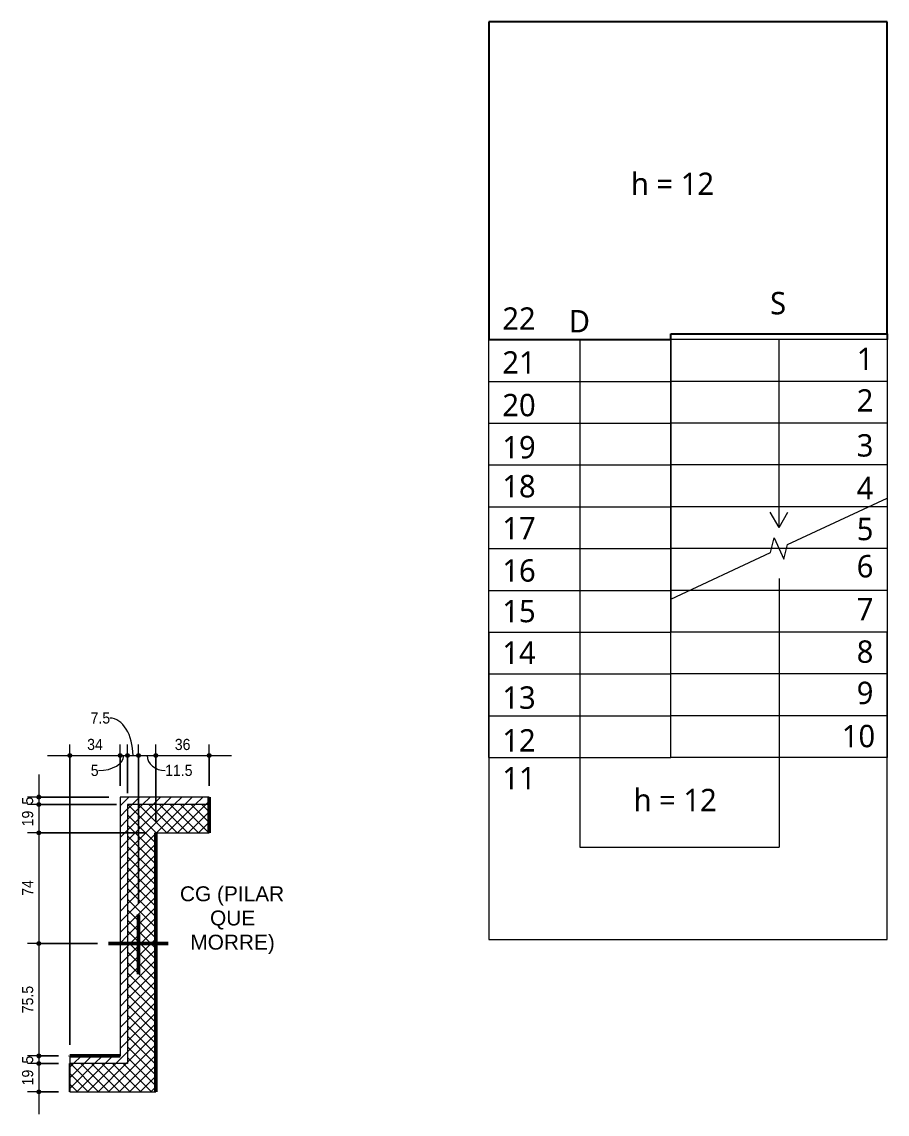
# Model space of a CAD drawing. Extents: x -1981 to 38708, y -3196 to 88064.
# Drawn here: x 21287 to 21868, y -931 to -199 of the extents above; entities that cross this region are included whole.
import ezdxf

# ---------------------------------------------------------------- set-up
doc = ezdxf.new("R2010")
doc.units = 0
doc.linetypes.add('Hidden', pattern=[0.714375, 0.47625, -0.238125])
doc.linetypes.add('Projeção', pattern=[0.396875, 0.238125, -0.15875])
for name, color, linetype, lineweight in [('A-ANNO-DIMS', 7, 'Continuous', 9), ('A-ANNO-DIMS-50', 7, 'Continuous', 9), ('A-DETL', 7, 'Hidden', 18), ('A-DETL-GENF', 7, 'Continuous', 18), ('A-DETL-MEDM', 7, 'Continuous', 50), ('A-FLOR', 7, 'Continuous', 25), ('G-ANNO-TEXT', 7, 'Continuous', 9), ('S-BEAM', 7, 'Continuous', 25), ('S-COLS', 7, 'Continuous', 25), ('S-STRS', 7, 'Continuous', 9), ('S-STRS-MBND', 7, 'Projeção', 18)]:
    doc.layers.add(name, color=color, linetype=linetype, lineweight=lineweight)
doc.styles.add('Arial_1', font='arial.ttf', dxfattribs={"width": 0.9, "height": 7.5})
doc.styles.add('Arial_3', font='arial.ttf', dxfattribs={"height": 10})
doc.styles.add('Gadugi_1', font='gadugi.ttf', dxfattribs={"height": 15})
doc.dimstyles.new('PED_1_5mm_ESQ_1', dxfattribs={"dimscale": 30.48, "dimtxt": 7.651945, "dimasz": 0.328084, "dimexe": 0.246063, "dimexo": 0.246063, "dimgap": 0.049213, "dimtad": 1, "dimdec": 1, "dimrnd": 0.5, "dimdsep": 46, "dimtxsty": 'Arial_1', "dimblk1": 'DOTSMALL', "dimblk2": 'DOTSMALL', "dimsah": 1, "dimcen": 0.09, "dimdle": 0.492126, "dimazin": 0, "dimtfac": 1, "dimtdec": 4, "dimtix": 1, "dimtmove": 1, "dimatfit": 3, "dimfxl": 1, "dimtvp": 1, "dimtolj": 1, "dimtzin": 0, "dimarcsym": 2})
doc.dimstyles.new('PED_1_5mm_ESQ_3', dxfattribs={"dimscale": 30.48, "dimtxt": 7.651945, "dimasz": 0.328084, "dimexe": 0.246063, "dimexo": 0.246063, "dimgap": 0.049213, "dimtad": 1, "dimdec": 1, "dimrnd": 0.5, "dimdsep": 46, "dimtxsty": 'Arial_1', "dimblk1": 'DOTSMALL', "dimblk2": 'DOTSMALL', "dimsah": 1, "dimcen": 0.09, "dimdle": 0.492126, "dimazin": 0, "dimtfac": 1, "dimtdec": 4, "dimtix": 1, "dimtmove": 0, "dimatfit": 3, "dimfxl": 1, "dimtvp": 1, "dimtolj": 1, "dimtzin": 0, "dimarcsym": 2})

# ---------------------------------------------------------------- blocks, each defined once
blk = doc.blocks.new('PED_COMPL_ESC_TRIANGULO_CIMA_R00_2019 - 01-3741802-DE D 001 - DETALHE ESCADA')
at = {"layer": 'S-BEAM'}
for p, q in [((-72.5, 0), (-72.5, 3.9)), ((-72.5, 3.9), (72.5, 3.9)), ((72.5, 3.9), (72.5, 0))]:
    blk.add_line(p, q, dxfattribs=at)
blk = doc.blocks.new('DIMBLOCK482-DT D 007 - DETALHE P24')
at = {"layer": 'A-ANNO-DIMS-50', "transparency": 16777216}
h = blk.add_hatch(color=256, dxfattribs=at)
edge = h.paths.add_edge_path(flags=0)
edge.add_arc((21298.83, -718.39), 1.25, 0, 360)
h = blk.add_hatch(color=256, dxfattribs=at)
edge = h.paths.add_edge_path(flags=0)
edge.add_arc((21298.83, -723.38), 1.25, 0, 360)
for p, q in [((21298.83, -703.39), (21298.83, -723.38)), ((21345.86, -718.39), (21291.33, -718.39)), ((21350.85, -723.38), (21291.33, -723.38)), ((21298.83, -718.39), (21345.86, -718.39)), ((21298.83, -723.38), (21350.85, -723.38))]:
    blk.add_line(p, q, dxfattribs=at)
for centre in [(21298.83, -718.39), (21298.83, -723.38)]:
    blk.add_circle(centre, 1.25, dxfattribs=at)
at = {"layer": 'A-ANNO-DIMS-50', "color": 0, "transparency": 16777216, "insert": (21287.59, -723.47), "char_height": 7.5, "width": 6.2157, "attachment_point": 1, "rotation": 90, "line_spacing_factor": 0.941778, "style": 'Arial_1'}
blk.add_mtext('5', dxfattribs=at)
blk = doc.blocks.new('_DotSmall')
at = {"color": 0, "linetype": 'ByBlock', "const_width": 0.5}
blk.add_lwpolyline([(-0.0625, 0, 1), (0.0625, 0, 1)], format="xyb", close=True, dxfattribs=at)
blk = doc.blocks.new('DIMBLOCK483-DT D 007 - DETALHE P24')
at = {"layer": 'A-ANNO-DIMS-50', "transparency": 16777216}
h = blk.add_hatch(color=256, dxfattribs=at)
edge = h.paths.add_edge_path(flags=0)
edge.add_arc((21298.83, -723.38), 1.25, 0, 360)
h = blk.add_hatch(color=256, dxfattribs=at)
edge = h.paths.add_edge_path(flags=0)
edge.add_arc((21298.83, -742.32), 1.25, 0, 360)
for p, q in [((21350.85, -723.38), (21291.33, -723.38)), ((21298.83, -723.38), (21298.83, -742.32)), ((21298.83, -723.38), (21350.85, -723.38)), ((21369.86, -742.32), (21291.33, -742.32)), ((21298.83, -742.32), (21369.86, -742.32))]:
    blk.add_line(p, q, dxfattribs=at)
for centre in [(21298.83, -723.38), (21298.83, -742.32)]:
    blk.add_circle(centre, 1.25, dxfattribs=at)
at = {"layer": 'A-ANNO-DIMS-50', "color": 0, "transparency": 16777216, "insert": (21287.59, -738.03), "char_height": 7.5, "width": 12.4315, "attachment_point": 1, "rotation": 90, "line_spacing_factor": 0.941778, "style": 'Arial_1'}
blk.add_mtext('19', dxfattribs=at)
blk = doc.blocks.new('DIMBLOCK484-DT D 007 - DETALHE P24')
at = {"layer": 'A-ANNO-DIMS-50', "transparency": 16777216}
h = blk.add_hatch(color=256, dxfattribs=at)
edge = h.paths.add_edge_path(flags=0)
edge.add_arc((21298.83, -742.32), 1.25, 0, 360)
h = blk.add_hatch(color=256, dxfattribs=at)
edge = h.paths.add_edge_path(flags=0)
edge.add_arc((21298.83, -816.51), 1.25, 0, 360)
for p, q in [((21369.86, -742.32), (21291.33, -742.32)), ((21298.83, -742.32), (21298.83, -816.51)), ((21298.83, -742.32), (21369.86, -742.32)), ((21338.2, -816.51), (21291.33, -816.51)), ((21298.83, -816.51), (21338.2, -816.51))]:
    blk.add_line(p, q, dxfattribs=at)
for centre in [(21298.83, -742.32), (21298.83, -816.51)]:
    blk.add_circle(centre, 1.25, dxfattribs=at)
at = {"layer": 'A-ANNO-DIMS-50', "color": 0, "transparency": 16777216, "insert": (21287.59, -784.59), "char_height": 7.5, "width": 12.4315, "attachment_point": 1, "rotation": 90, "line_spacing_factor": 0.941778, "style": 'Arial_1'}
blk.add_mtext('74', dxfattribs=at)
blk = doc.blocks.new('DIMBLOCK485-DT D 007 - DETALHE P24')
at = {"layer": 'A-ANNO-DIMS-50', "transparency": 16777216}
h = blk.add_hatch(color=256, dxfattribs=at)
edge = h.paths.add_edge_path(flags=0)
edge.add_arc((21298.83, -816.51), 1.25, 0, 360)
h = blk.add_hatch(color=256, dxfattribs=at)
edge = h.paths.add_edge_path(flags=0)
edge.add_arc((21298.83, -891.89), 1.25, 0, 360)
for p, q in [((21338.2, -816.51), (21291.33, -816.51)), ((21298.83, -816.51), (21298.83, -891.89)), ((21298.83, -816.51), (21338.2, -816.51)), ((21312.11, -891.89), (21291.33, -891.89)), ((21298.83, -891.89), (21312.11, -891.89))]:
    blk.add_line(p, q, dxfattribs=at)
for centre in [(21298.83, -816.51), (21298.83, -891.89)]:
    blk.add_circle(centre, 1.25, dxfattribs=at)
at = {"layer": 'A-ANNO-DIMS-50', "color": 0, "transparency": 16777216, "insert": (21287.59, -863.26), "char_height": 7.5, "width": 21.7551, "attachment_point": 1, "rotation": 90, "line_spacing_factor": 0.941778, "style": 'Arial_1'}
blk.add_mtext('75.5', dxfattribs=at)
blk = doc.blocks.new('DIMBLOCK486-DT D 007 - DETALHE P24')
at = {"layer": 'A-ANNO-DIMS-50', "transparency": 16777216}
h = blk.add_hatch(color=256, dxfattribs=at)
edge = h.paths.add_edge_path(flags=0)
edge.add_arc((21298.83, -891.89), 1.25, 0, 360)
h = blk.add_hatch(color=256, dxfattribs=at)
edge = h.paths.add_edge_path(flags=0)
edge.add_arc((21298.83, -896.95), 1.25, 0, 360)
for p, q in [((21312.11, -891.89), (21291.33, -891.89)), ((21298.83, -891.89), (21298.83, -896.95)), ((21298.83, -891.89), (21312.11, -891.89)), ((21312.1, -896.95), (21291.33, -896.95)), ((21298.83, -896.95), (21312.1, -896.95))]:
    blk.add_line(p, q, dxfattribs=at)
for centre in [(21298.83, -891.89), (21298.83, -896.95)]:
    blk.add_circle(centre, 1.25, dxfattribs=at)
at = {"layer": 'A-ANNO-DIMS-50', "color": 0, "transparency": 16777216, "insert": (21287.59, -897.01), "char_height": 7.5, "width": 6.2157, "attachment_point": 1, "rotation": 90, "line_spacing_factor": 0.941778, "style": 'Arial_1'}
blk.add_mtext('5', dxfattribs=at)
blk = doc.blocks.new('DIMBLOCK487-DT D 007 - DETALHE P24')
at = {"layer": 'A-ANNO-DIMS-50', "transparency": 16777216}
h = blk.add_hatch(color=256, dxfattribs=at)
edge = h.paths.add_edge_path(flags=0)
edge.add_arc((21298.83, -896.95), 1.25, 0, 360)
h = blk.add_hatch(color=256, dxfattribs=at)
edge = h.paths.add_edge_path(flags=0)
edge.add_arc((21298.83, -915.89), 1.25, 0, 360)
for p, q in [((21312.1, -896.95), (21291.33, -896.95)), ((21298.83, -896.95), (21298.83, -930.89)), ((21298.83, -896.95), (21312.1, -896.95)), ((21312.11, -915.89), (21291.33, -915.89)), ((21298.83, -915.89), (21312.11, -915.89))]:
    blk.add_line(p, q, dxfattribs=at)
for centre in [(21298.83, -896.95), (21298.83, -915.89)]:
    blk.add_circle(centre, 1.25, dxfattribs=at)
at = {"layer": 'A-ANNO-DIMS-50', "color": 0, "transparency": 16777216, "insert": (21287.59, -911.6), "char_height": 7.5, "width": 12.4315, "attachment_point": 1, "rotation": 90, "line_spacing_factor": 0.941778, "style": 'Arial_1'}
blk.add_mtext('19', dxfattribs=at)
blk = doc.blocks.new('DIMBLOCK488-DT D 007 - DETALHE P24')
at = {"layer": 'A-ANNO-DIMS-50', "transparency": 16777216}
h = blk.add_hatch(color=256, dxfattribs=at)
edge = h.paths.add_edge_path(flags=0)
edge.add_arc((21319.61, -690.62), 1.25, 0, 360)
h = blk.add_hatch(color=256, dxfattribs=at)
edge = h.paths.add_edge_path(flags=0)
edge.add_arc((21353.36, -690.62), 1.25, 0, 360)
for p, q in [((21319.61, -884.39), (21319.61, -683.12)), ((21353.36, -710.89), (21353.36, -683.12)), ((21304.61, -690.62), (21353.36, -690.62)), ((21319.61, -690.62), (21319.61, -884.39)), ((21353.36, -690.62), (21353.36, -710.89))]:
    blk.add_line(p, q, dxfattribs=at)
for centre in [(21319.61, -690.62), (21353.36, -690.62)]:
    blk.add_circle(centre, 1.25, dxfattribs=at)
at = {"layer": 'A-ANNO-DIMS-50', "color": 0, "transparency": 16777216, "insert": (21331.3, -679.39), "char_height": 7.5, "width": 12.4315, "attachment_point": 1, "line_spacing_factor": 0.941778, "style": 'Arial_1'}
blk.add_mtext('34', dxfattribs=at)
blk = doc.blocks.new('DIMBLOCK489-DT D 007 - DETALHE P24')
at = {"layer": 'A-ANNO-DIMS-50', "transparency": 16777216}
h = blk.add_hatch(color=256, dxfattribs=at)
edge = h.paths.add_edge_path(flags=0)
edge.add_arc((21353.36, -690.62), 1.25, 0, 360)
h = blk.add_hatch(color=256, dxfattribs=at)
edge = h.paths.add_edge_path(flags=0)
edge.add_arc((21358.35, -690.62), 1.25, 0, 360)
for p, q in [((21353.36, -710.89), (21353.36, -683.12)), ((21358.35, -715.88), (21358.35, -683.12)), ((21353.36, -690.62), (21358.35, -690.62)), ((21353.36, -690.62), (21353.36, -710.89)), ((21358.35, -690.62), (21358.35, -715.88))]:
    blk.add_line(p, q, dxfattribs=at)
for centre in [(21353.36, -690.62), (21358.35, -690.62)]:
    blk.add_circle(centre, 1.25, dxfattribs=at)
blk.add_ellipse((21338.9, -690.62), major_axis=(16.96, 0), ratio=0.589999, start_param=4.712389, end_param=6.283185, dxfattribs=at)
at = {"layer": 'A-ANNO-DIMS-50', "color": 0, "transparency": 16777216, "insert": (21333.72, -696.78), "char_height": 7.5, "width": 6.2157, "attachment_point": 1, "line_spacing_factor": 0.941778, "style": 'Arial_1'}
blk.add_mtext('5', dxfattribs=at)
blk = doc.blocks.new('DIMBLOCK490-DT D 007 - DETALHE P24')
at = {"layer": 'A-ANNO-DIMS-50', "transparency": 16777216}
h = blk.add_hatch(color=256, dxfattribs=at)
edge = h.paths.add_edge_path(flags=0)
edge.add_arc((21358.35, -690.62), 1.25, 0, 360)
h = blk.add_hatch(color=256, dxfattribs=at)
edge = h.paths.add_edge_path(flags=0)
edge.add_arc((21365.7, -690.62), 1.25, 0, 360)
for p, q in [((21358.35, -715.88), (21358.35, -683.12)), ((21365.7, -789.64), (21365.7, -683.12)), ((21358.35, -690.62), (21365.7, -690.62)), ((21358.35, -690.62), (21358.35, -715.88)), ((21365.7, -690.62), (21365.7, -789.64))]:
    blk.add_line(p, q, dxfattribs=at)
for centre in [(21358.35, -690.62), (21365.7, -690.62)]:
    blk.add_circle(centre, 1.25, dxfattribs=at)
blk.add_ellipse((21346.54, -690.62), major_axis=(0, 25.12), ratio=0.616413, start_param=4.712389, end_param=6.283185, dxfattribs=at)
at = {"layer": 'A-ANNO-DIMS-50', "color": 0, "transparency": 16777216, "insert": (21333.59, -661.65), "char_height": 7.5, "width": 15.5393, "attachment_point": 1, "line_spacing_factor": 0.941778, "style": 'Arial_1'}
blk.add_mtext('7.5', dxfattribs=at)
blk = doc.blocks.new('DIMBLOCK491-DT D 007 - DETALHE P24')
at = {"layer": 'A-ANNO-DIMS-50', "transparency": 16777216}
h = blk.add_hatch(color=256, dxfattribs=at)
edge = h.paths.add_edge_path(flags=0)
edge.add_arc((21365.7, -690.62), 1.25, 0, 360)
h = blk.add_hatch(color=256, dxfattribs=at)
edge = h.paths.add_edge_path(flags=0)
edge.add_arc((21377.36, -690.62), 1.25, 0, 360)
for p, q in [((21365.7, -789.64), (21365.7, -683.12)), ((21377.36, -734.82), (21377.36, -683.12)), ((21365.7, -690.62), (21377.36, -690.62)), ((21365.7, -690.62), (21365.7, -789.64)), ((21377.36, -690.62), (21377.36, -734.82))]:
    blk.add_line(p, q, dxfattribs=at)
for centre in [(21365.7, -690.62), (21377.36, -690.62)]:
    blk.add_circle(centre, 1.25, dxfattribs=at)
blk.add_ellipse((21383.57, -690.62), major_axis=(12.05, 0), ratio=0.830466, start_param=3.141593, end_param=4.712389, dxfattribs=at)
at = {"layer": 'A-ANNO-DIMS-50', "color": 0, "transparency": 16777216, "insert": (21383.57, -696.78), "char_height": 7.5, "width": 21.7551, "attachment_point": 1, "line_spacing_factor": 0.941778, "style": 'Arial_1'}
blk.add_mtext('11.5', dxfattribs=at)
blk = doc.blocks.new('DIMBLOCK492-DT D 007 - DETALHE P24')
at = {"layer": 'A-ANNO-DIMS-50', "transparency": 16777216}
h = blk.add_hatch(color=256, dxfattribs=at)
edge = h.paths.add_edge_path(flags=0)
edge.add_arc((21377.36, -690.62), 1.25, 0, 360)
h = blk.add_hatch(color=256, dxfattribs=at)
edge = h.paths.add_edge_path(flags=0)
edge.add_arc((21413.11, -690.62), 1.25, 0, 360)
for p, q in [((21377.36, -734.82), (21377.36, -683.12)), ((21413.11, -710.89), (21413.11, -683.12)), ((21377.36, -690.62), (21428.11, -690.62)), ((21377.36, -690.62), (21377.36, -734.82)), ((21413.11, -690.62), (21413.11, -710.89))]:
    blk.add_line(p, q, dxfattribs=at)
for centre in [(21377.36, -690.62), (21413.11, -690.62)]:
    blk.add_circle(centre, 1.25, dxfattribs=at)
at = {"layer": 'A-ANNO-DIMS-50', "color": 0, "transparency": 16777216, "insert": (21390.05, -679.39), "char_height": 7.5, "width": 12.4315, "attachment_point": 1, "line_spacing_factor": 0.941778, "style": 'Arial_1'}
blk.add_mtext('36', dxfattribs=at)

msp = doc.modelspace()

# ---------------------------------------------------------------- hatches: boundary and pattern name
at = {"layer": 'A-DETL-GENF', "true_color": 0x808080}
h = msp.add_hatch(dxfattribs=at)
h.set_pattern_fill('FP_1', color=8, style=0, pattern_type=2)
h.set_pattern_definition([(45, (20387.7005, 0), (-3.535534, 3.535534), [])])
h.paths.add_polyline_path([(21319.61, -915.95), (21377.36, -915.95), (21377.35, -915.95), (21319.61, -915.94), (21319.61, -915.95)], flags=0)
h.paths.add_polyline_path([(21319.61, -915.89), (21319.61, -896.95), (21358.35, -896.94), (21358.37, -723.38), (21413.1, -723.38), (21413.1, -718.39), (21353.36, -718.39), (21353.36, -891.95), (21319.6, -891.95), (21319.6, -896.95)], flags=0)
at = {"layer": 'A-DETL-GENF', "true_color": 0x0000ff}
h = msp.add_hatch(dxfattribs=at)
h.set_pattern_fill('FP_2', color=5, style=0, pattern_type=2)
h.set_pattern_definition([(45, (20387.7005, 0), (-3.535534, 3.535534), []), (135, (20387.7005, 0), (-3.535534, -3.535534), [])])
h.paths.add_polyline_path([(21377.35, -915.95), (21377.36, -742.38), (21413.1, -742.38), (21413.1, -723.38), (21358.35, -723.38), (21358.35, -896.95), (21319.61, -896.95), (21319.61, -915.89), (21358.35, -915.93)], flags=0)
at = {"layer": 'S-COLS', "true_color": 0x808080}
h = msp.add_hatch(color=8, dxfattribs=at)
h.paths.add_polyline_path([(21353.36, -891.95), (21353.36, -891.89), (21319.61, -891.89), (21319.61, -891.95), (21353.27, -891.95)], flags=0)
h.paths.add_polyline_path([(21413.1, -742.32), (21413.11, -742.32), (21413.1, -723.38)], flags=0)

# ---------------------------------------------------------------- linework, layer by layer
at = {"layer": 'A-DETL', "linetype": 'Continuous'}
for p, q in [((21661.68, -411.88), (21661.68, -751.88)), ((21795.17, -537.88), (21795.17, -411.88)), ((21795.17, -537.88), (21789.17, -527.49)), ((21795.17, -537.88), (21801.17, -527.49)), ((21795.17, -571.88), (21795.17, -751.88)), ((21413.1, -718.39), (21353.36, -718.39)), ((21353.36, -718.39), (21353.36, -891.95)), ((21413.1, -723.38), (21358.35, -723.38)), ((21358.35, -723.38), (21358.35, -896.95)), ((21413.1, -723.38), (21413.1, -718.39)), ((21413.1, -742.38), (21413.1, -723.38)), ((21377.36, -915.95), (21377.35, -742.38)), ((21377.35, -915.95), (21377.35, -742.38)), ((21377.35, -742.38), (21413.1, -742.38)), ((21661.68, -751.88), (21795.17, -751.88)), ((21353.36, -891.95), (21319.6, -891.95)), ((21319.6, -891.95), (21319.61, -915.95)), ((21358.35, -896.95), (21319.61, -896.95)), ((21319.61, -896.95), (21319.61, -915.89)), ((21319.61, -915.89), (21377.35, -915.95)), ((21319.61, -915.95), (21377.36, -915.95))]:
    msp.add_line(p, q, dxfattribs=at)
at = {"layer": 'A-DETL-MEDM'}
for q in [(21365.7, -797.14), (21345.7, -816.51), (21385.7, -816.51), (21365.7, -837.14)]:
    msp.add_line((21365.7, -816.51), q, dxfattribs=at)
at = {"layer": 'A-FLOR'}
for p, q in [((21867.68, -198.93), (21600.68, -198.93)), ((21600.68, -198.93), (21600.68, -411.88)), ((21867.68, -407.98), (21867.68, -198.93)), ((21600.68, -411.88), (21722.67, -411.88))]:
    msp.add_line(p, q, dxfattribs=at)
at = {"layer": 'S-COLS', "lineweight": 50}
for p, q in [((21413.11, -718.39), (21413.11, -742.32)), ((21377.36, -742.37), (21377.36, -915.89)), ((21319.61, -891.95), (21319.61, -891.89)), ((21319.61, -891.89), (21353.36, -891.89))]:
    msp.add_line(p, q, dxfattribs=at)
at = {"layer": 'S-COLS'}
msp.add_line((21319.6, -915.95), (21319.6, -896.95), dxfattribs=at)
at = {"layer": 'S-STRS', "lineweight": 18}
for p, q in [((21600.69, -411.88), (21722.67, -411.88)), ((21600.69, -439.88), (21600.69, -411.88)), ((21867.68, -411.88), (21722.67, -411.88)), ((21722.67, -411.88), (21722.67, -439.88)), ((21867.68, -411.88), (21867.68, -439.88)), ((21600.69, -467.88), (21600.69, -439.88)), ((21600.69, -439.88), (21722.67, -439.88)), ((21722.67, -439.88), (21722.67, -467.88)), ((21867.68, -439.88), (21722.67, -439.88)), ((21867.68, -439.88), (21867.68, -467.88)), ((21600.69, -495.88), (21600.69, -467.88)), ((21600.69, -467.88), (21722.67, -467.88)), ((21722.67, -467.88), (21722.67, -495.88)), ((21867.68, -467.88), (21722.67, -467.88)), ((21867.68, -467.88), (21867.68, -495.88)), ((21600.69, -523.88), (21600.69, -495.88)), ((21600.69, -495.88), (21722.67, -495.88)), ((21722.67, -495.88), (21722.67, -523.88)), ((21867.68, -495.88), (21722.67, -495.88)), ((21867.68, -495.88), (21867.68, -518.07)), ((21867.68, -518.07), (21867.68, -523.88)), ((21600.69, -551.88), (21600.69, -523.88)), ((21600.69, -523.88), (21722.67, -523.88)), ((21722.67, -523.88), (21722.67, -551.88)), ((21855.22, -523.88), (21722.67, -523.88)), ((21867.68, -523.88), (21855.22, -523.88)), ((21867.68, -523.88), (21867.68, -551.88)), ((21600.69, -579.88), (21600.69, -551.88)), ((21600.69, -551.88), (21722.67, -551.88)), ((21722.67, -551.88), (21722.67, -579.88)), ((21790.15, -551.88), (21722.67, -551.88)), ((21795.17, -551.88), (21790.15, -551.88)), ((21800.19, -551.88), (21795.17, -551.88)), ((21867.68, -551.88), (21800.19, -551.88)), ((21867.68, -551.88), (21867.68, -579.88)), ((21600.69, -607.88), (21600.69, -579.88)), ((21600.69, -579.88), (21722.67, -579.88)), ((21722.67, -579.88), (21722.67, -585.69)), ((21735.13, -579.88), (21722.67, -579.88)), ((21867.68, -579.88), (21735.13, -579.88)), ((21867.68, -579.88), (21867.68, -607.88)), ((21722.67, -607.88), (21722.67, -585.69)), ((21600.69, -635.88), (21600.69, -607.88)), ((21600.69, -607.88), (21722.67, -607.88)), ((21722.67, -635.88), (21722.67, -607.88)), ((21867.68, -607.88), (21722.67, -607.88)), ((21867.68, -607.88), (21867.68, -635.88)), ((21600.69, -663.88), (21600.69, -635.88)), ((21600.69, -635.88), (21722.67, -635.88)), ((21722.67, -663.88), (21722.67, -635.88)), ((21867.68, -635.88), (21722.67, -635.88)), ((21867.68, -635.88), (21867.68, -663.88)), ((21600.69, -691.88), (21600.69, -663.88)), ((21600.69, -663.88), (21722.67, -663.88)), ((21722.67, -691.88), (21722.67, -663.88)), ((21867.68, -663.88), (21722.67, -663.88)), ((21867.68, -663.88), (21867.68, -691.88)), ((21600.69, -691.88), (21600.69, -813.83)), ((21600.69, -691.88), (21722.67, -691.88)), ((21867.68, -691.88), (21722.67, -691.88)), ((21867.68, -813.83), (21867.68, -691.88)), ((21600.69, -813.83), (21867.68, -813.83))]:
    msp.add_line(p, q, dxfattribs=at)
at = {"layer": 'S-STRS', "linetype": 'Projeção', "lineweight": 18}
for p, q in [((21867.68, -411.88), (21722.67, -411.88)), ((21600.69, -439.88), (21722.67, -439.88)), ((21867.68, -439.88), (21722.67, -439.88)), ((21600.69, -467.88), (21722.67, -467.88)), ((21867.68, -467.88), (21722.67, -467.88)), ((21600.69, -495.88), (21722.67, -495.88)), ((21867.68, -495.88), (21722.67, -495.88)), ((21600.69, -523.88), (21722.67, -523.88)), ((21855.22, -523.88), (21722.67, -523.88)), ((21867.68, -523.88), (21855.22, -523.88)), ((21600.69, -551.88), (21722.67, -551.88)), ((21790.15, -551.88), (21722.67, -551.88)), ((21795.17, -551.88), (21790.15, -551.88)), ((21800.19, -551.88), (21795.17, -551.88)), ((21867.68, -551.88), (21800.19, -551.88)), ((21600.69, -579.88), (21722.67, -579.88)), ((21735.13, -579.88), (21722.67, -579.88)), ((21867.68, -579.88), (21735.13, -579.88)), ((21600.69, -607.88), (21722.67, -607.88)), ((21867.68, -607.88), (21722.67, -607.88)), ((21600.69, -635.88), (21722.67, -635.88)), ((21867.68, -635.88), (21722.67, -635.88)), ((21600.69, -663.88), (21722.67, -663.88)), ((21867.68, -663.88), (21722.67, -663.88)), ((21600.69, -691.88), (21722.67, -691.88)), ((21867.68, -691.88), (21722.67, -691.88))]:
    msp.add_line(p, q, dxfattribs=at)
at = {"layer": 'S-STRS-MBND'}
for p, q in [((21600.68, -411.88), (21722.67, -411.88)), ((21600.68, -607.88), (21600.68, -411.88)), ((21722.67, -607.88), (21722.67, -411.88)), ((21600.68, -439.88), (21722.67, -439.88)), ((21600.68, -439.88), (21722.67, -439.88)), ((21600.68, -467.88), (21722.67, -467.88)), ((21600.68, -467.88), (21722.67, -467.88)), ((21600.68, -495.88), (21722.67, -495.88)), ((21600.68, -495.88), (21722.67, -495.88)), ((21867.68, -518.07), (21867.68, -607.88)), ((21600.68, -523.88), (21722.67, -523.88)), ((21600.68, -523.88), (21722.67, -523.88)), ((21867.68, -523.88), (21855.22, -523.88)), ((21867.68, -523.88), (21855.22, -523.88)), ((21600.68, -551.88), (21722.67, -551.88)), ((21600.68, -551.88), (21722.67, -551.88)), ((21795.17, -551.88), (21790.15, -551.88)), ((21795.17, -551.88), (21790.15, -551.88)), ((21867.68, -551.88), (21800.19, -551.88)), ((21867.68, -551.88), (21800.19, -551.88)), ((21600.68, -579.88), (21722.67, -579.88)), ((21600.68, -579.88), (21722.67, -579.88)), ((21867.68, -579.88), (21735.13, -579.88)), ((21867.68, -579.88), (21735.13, -579.88)), ((21722.67, -585.69), (21722.67, -607.88)), ((21600.68, -607.88), (21600.68, -731.83)), ((21600.68, -607.88), (21722.67, -607.88)), ((21600.68, -607.88), (21722.67, -607.88)), ((21867.68, -607.88), (21722.67, -607.88)), ((21867.68, -607.88), (21722.67, -607.88)), ((21867.68, -731.83), (21867.68, -607.88))]:
    msp.add_line(p, q, dxfattribs=at)
at = {"layer": 'S-STRS-MBND', "linetype": 'Continuous'}
for p, q in [((21800.84, -549.24), (21867.68, -518.07)), ((21789.51, -554.52), (21791.87, -544.8)), ((21791.87, -544.8), (21798.47, -558.96)), ((21722.67, -585.69), (21789.51, -554.52)), ((21798.47, -558.96), (21800.84, -549.24))]:
    msp.add_line(p, q, dxfattribs=at)

# ---------------------------------------------------------------- block references
at = {"layer": 'S-BEAM'}
msp.add_blockref('PED_COMPL_ESC_TRIANGULO_CIMA_R00_2019 - 01-3741802-DE D 001 - DETALHE ESCADA', (21795.17, -411.88), dxfattribs=at)

# ---------------------------------------------------------------- texts
at = {"layer": 'G-ANNO-TEXT', "attachment_point": 1}
for s, insert, char_height, width, style in [('h = 12', (21695.88, -299.96), 15, 74.5569, 'Gadugi_1'), ('S', (21789.16, -379.93), 15, 13.6287, 'Gadugi_1'), ('22', (21609.65, -390.26), 15, 28.0591, 'Gadugi_1'), ('D', (21654.19, -392.07), 15, 18.038, 'Gadugi_1'), ('21', (21609.65, -419.68), 15, 28.0591, 'Gadugi_1'), ('1', (21847.27, -417.26), 15, 14.0295, 'Gadugi_1'), ('2', (21847.27, -445.13), 15, 14.0295, 'Gadugi_1'), ('20', (21609.65, -448.23), 15, 28.0591, 'Gadugi_1'), ('3', (21847.27, -475.23), 15, 14.0295, 'Gadugi_1'), ('19', (21609.65, -476.44), 15, 28.0591, 'Gadugi_1'), ('18', (21609.65, -502.57), 15, 28.0591, 'Gadugi_1'), ('4', (21847.27, -503.9), 15, 14.0295, 'Gadugi_1'), ('17', (21609.65, -530.68), 15, 28.0591, 'Gadugi_1'), ('5', (21847.27, -531.29), 15, 14.0295, 'Gadugi_1'), ('6', (21847.27, -556.22), 15, 14.0295, 'Gadugi_1'), ('16', (21609.65, -559.07), 15, 28.0591, 'Gadugi_1'), ('7', (21847.27, -584.95), 15, 14.0295, 'Gadugi_1'), ('15', (21609.65, -586.26), 15, 28.0591, 'Gadugi_1'), ('14', (21609.65, -614.13), 15, 28.0591, 'Gadugi_1'), ('8', (21847.27, -613.45), 15, 14.0295, 'Gadugi_1'), ('13', (21609.65, -644.23), 15, 28.0591, 'Gadugi_1'), ('9', (21847.27, -641.09), 15, 14.0295, 'Gadugi_1'), ('12', (21609.65, -672.9), 15, 28.0591, 'Gadugi_1'), ('10', (21837.27, -670.02), 15, 28.0591, 'Gadugi_1'), ('11', (21609.65, -698.22), 15, 28.0591, 'Gadugi_1'), ('h = 12', (21697.67, -712.88), 15, 74.5569, 'Gadugi_1'), ('CG (PILAR ', (21393.5, -778.22), 10, 90.9915, 'Arial_3'), ('QUE ', (21413.68, -794.43), 10, 42.0886, 'Arial_3'), ('MORRE)', (21400.45, -810.64), 10, 69.346, 'Arial_3')]:
    msp.add_mtext(s, dxfattribs=dict(at, insert=insert, char_height=char_height, width=width, style=style))

# ---------------------------------------------------------------- dimensions: what is measured, and where the dimension line sits
at = {"layer": 'A-ANNO-DIMS'}
for base, p1, p2, override, picture, middle in [((21365.6969, -690.6229), (21358.3468, -723.3793), (21365.6969, -797.1352), {"dimpost": '<>', "dimfxl": 74.121173}, 'DIMBLOCK490-DT D 007 - DETALHE P24', (21341.3577, -666.6522)), ((21358.35, -690.62), (21353.36, -718.39), (21358.35, -723.38), {"dimpost": '<>', "dimfxl": 7.059013}, 'DIMBLOCK489-DT D 007 - DETALHE P24', (21336.83, -701.78)), ((21377.36, -690.62), (21365.7, -797.14), (21377.36, -742.32), {"dimpost": '<>', "dimfxl": 56.045214}, 'DIMBLOCK491-DT D 007 - DETALHE P24', (21394.45, -701.78))]:
    dim = msp.add_linear_dim(base=base, p1=p1, p2=p2, dimstyle='PED_1_5mm_ESQ_1', override=override, dxfattribs=at)
    dim.commit()
    dim.dimension.update_dxf_attribs({"geometry": picture, "text_midpoint": middle, "dimtype": 160})
for base, p1, p2, override, picture, middle in [((21353.35805, -690.62292), (21319.60804, -891.8852), (21353.35805, -718.38517), {"dimpost": '<>', "dimfxl": 176.752149}, 'DIMBLOCK488-DT D 007 - DETALHE P24', (21336.48304, -685.29107)), ((21413.10804934, -690.62292081), (21377.35804934, -742.3165337), (21413.10804934, -718.38516887), {"dimpost": '<>', "dimfxl": 43.020608}, 'DIMBLOCK492-DT D 007 - DETALHE P24', (21395.23304934, -685.2910654))]:
    dim = msp.add_linear_dim(base=base, p1=p1, p2=p2, dimstyle='PED_1_5mm_ESQ_3', override=override, dxfattribs=at)
    dim.commit()
    dim.dimension.update_dxf_attribs({"geometry": picture, "text_midpoint": middle})
for base, p1, p2, override, picture, middle in [((21298.83, -723.38), (21353.36, -718.39), (21358.35, -723.38), {"dimpost": '<>', "dimfxl": 7.059013}, 'DIMBLOCK482-DT D 007 - DETALHE P24', (21293.52, -720.88)), ((21298.83, -742.32), (21358.35, -723.38), (21377.36, -742.32), {"dimpost": '<>', "dimfxl": 26.833632}, 'DIMBLOCK483-DT D 007 - DETALHE P24', (21293.5, -732.85)), ((21298.83, -816.51), (21377.36, -742.32), (21345.7, -816.51), {"dimpost": '<>', "dimfxl": 80.670048}, 'DIMBLOCK484-DT D 007 - DETALHE P24', (21293.58, -779.42)), ((21298.83, -891.89), (21345.7, -816.51), (21319.61, -891.89), {"dimpost": '<>', "dimfxl": 79.758897}, 'DIMBLOCK485-DT D 007 - DETALHE P24', (21293.52, -854.2)), ((21298.83, -896.95), (21319.61, -891.89), (21319.6, -896.95), {"dimpost": '<>', "dimfxl": 5.062818}, 'DIMBLOCK486-DT D 007 - DETALHE P24', (21293.52, -894.42)), ((21298.83, -915.89), (21319.6, -896.95), (21319.61, -915.89), {"dimpost": '<>', "dimfxl": 18.937198}, 'DIMBLOCK487-DT D 007 - DETALHE P24', (21293.5, -906.42))]:
    dim = msp.add_linear_dim(base=base, p1=p1, p2=p2, angle=90, dimstyle='PED_1_5mm_ESQ_3', override=override, dxfattribs=at)
    dim.commit()
    dim.dimension.update_dxf_attribs({"geometry": picture, "text_midpoint": middle})

doc.saveas('drawing.dxf')
